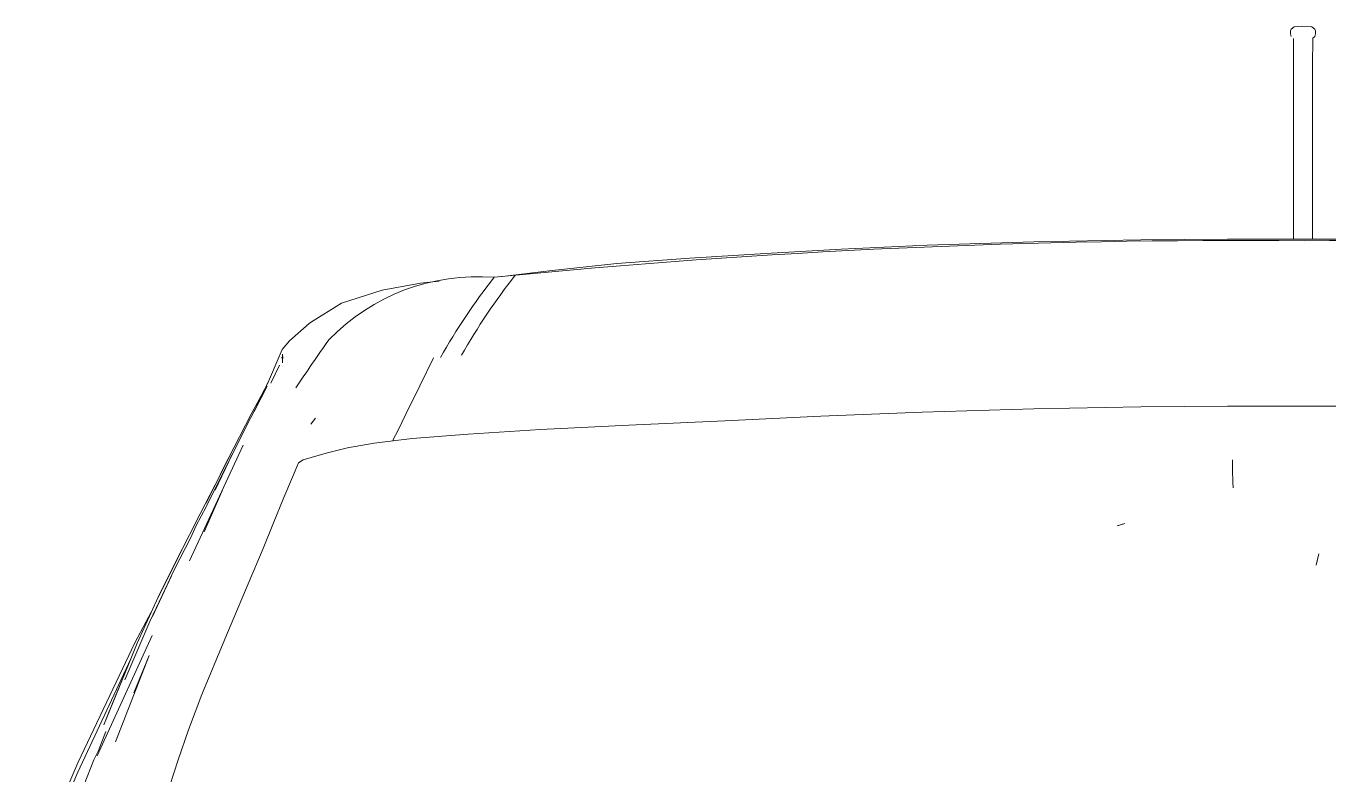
# Model space of a CAD drawing. Header units: millimetres. Extents: x -50912 to 58751, y -45352 to 5553.
# Drawn here: x 49787 to 50514, y 1366 to 1784 of the extents above; entities that cross this region are included whole.
import ezdxf

# ---------------------------------------------------------------- set-up
doc = ezdxf.new("R2010")
doc.units = ezdxf.units.MM
doc.layers.add('A-GENM', color=13, linetype='Continuous', lineweight=9)
doc.layers.add('G-IMPT', color=8, linetype='Continuous', lineweight=9)

# ---------------------------------------------------------------- blocks, each defined once
blk = doc.blocks.new('CRT_Fiat Punto - Punto_dwg-985961-E')
at = {"layer": 'G-IMPT'}
for p, q in [((-43812.34, 1781.11), (-43811.9, 1782.1)), ((-43812.25, 1779.55), (-43812.34, 1781.11)), ((-43810.25, 1783.39), (-43811.9, 1782.1)), ((-43805.31, 1783.82), (-43810.25, 1783.39)), ((-43805.31, 1783.82), (-43800.36, 1783.39)), ((-43800.36, 1783.39), (-43798.72, 1782.1)), ((-43798.28, 1781.11), (-43798.72, 1782.1)), ((-43798.28, 1781.11), (-43798.37, 1779.55)), ((-43811.84, 1778.07), (-43812.25, 1779.55)), ((-43810.69, 1776.87), (-43810.69, 1761.89)), ((-43799.92, 1761.89), (-43799.77, 1777.04)), ((-43799.77, 1777.04), (-43798.78, 1778.07)), ((-43798.78, 1778.07), (-43798.37, 1779.55)), ((-43810.69, 1761.89), (-43810.69, 1717.13)), ((-43799.92, 1717.13), (-43799.92, 1761.89)), ((-43810.69, 1672.33), (-43810.69, 1717.13)), ((-43799.92, 1717.13), (-43799.92, 1672.33)), ((-43810.69, 1664.99), (-43810.69, 1672.33)), ((-43799.92, 1672.33), (-43799.92, 1664.99)), ((-43895.73, 1664.61), (-43847.35, 1664.99)), ((-43804.62, 1664.99), (-43847.35, 1664.99)), ((-43804.62, 1664.99), (-43761.9, 1664.99)), ((-44105.25, 1656.94), (-44063, 1659.46)), ((-44014.98, 1661.72), (-44063, 1659.46)), ((-43955.41, 1663.48), (-44014.98, 1661.72)), ((-43955.41, 1663.48), (-43895.73, 1664.61)), ((-44188.23, 1651.42), (-44225.93, 1647.39)), ((-44147.5, 1654.43), (-44188.23, 1651.42)), ((-44105.25, 1656.94), (-44147.5, 1654.43)), ((-44253.57, 1643.94), (-44225.93, 1647.39)), ((-44341.86, 1629.37), (-44319.15, 1636.54)), ((-44319.15, 1636.54), (-44297.73, 1640.53)), ((-44297.73, 1640.53), (-44287.26, 1641.58)), ((-44341.86, 1629.37), (-44359.04, 1618.48)), ((-44370.77, 1608.29), (-44359.79, 1617.99)), ((-44359.04, 1618.48), (-44359.79, 1617.99)), ((-44370.77, 1608.29), (-44374.88, 1603.42)), ((-44374.88, 1603.42), (-44377.15, 1598.18)), ((-44374.67, 1596.04), (-44374.67, 1600.92)), ((-44374.67, 1600.92), (-44374.51, 1598.43)), ((-44377.15, 1598.18), (-44381.98, 1586.86)), ((-44376.44, 1594.82), (-44381.17, 1584.65)), ((-44376.45, 1594.74), (-44381.17, 1584.65)), ((-44374.51, 1598.43), (-44375.27, 1598.92)), ((-44298.14, 1583.21), (-44290.54, 1598.9)), ((-44381.98, 1586.86), (-44390.47, 1568.86)), ((-44386.62, 1577.59), (-44382.8, 1585.13)), ((-44383.21, 1582.95), (-44392.33, 1565.6)), ((-44386.62, 1577.59), (-44392.22, 1567.41)), ((-44383.21, 1582.95), (-44390.47, 1568.86)), ((-44298.14, 1583.21), (-44305.67, 1567.81)), ((-44017.84, 1568.56), (-43955.43, 1570.32)), ((-43955.43, 1570.32), (-43895.74, 1571.45)), ((-43895.74, 1571.45), (-43847.35, 1571.82)), ((-43804.62, 1571.82), (-43847.35, 1571.82)), ((-43804.62, 1571.82), (-43761.89, 1571.82)), ((-44402.85, 1545), (-44392.33, 1565.6)), ((-44401.9, 1548.7), (-44392.22, 1567.41)), ((-44356.34, 1565.22), (-44358.99, 1561.86)), ((-44310.6, 1557.82), (-44305.67, 1567.81)), ((-44181.47, 1561.27), (-44127.91, 1563.78)), ((-44127.91, 1563.78), (-44074.35, 1566.29)), ((-44017.84, 1568.56), (-44074.35, 1566.29)), ((-44310.6, 1557.82), (-44312.7, 1553.67)), ((-44302.29, 1553.88), (-44271.13, 1556.34)), ((-44230.67, 1558.78), (-44271.13, 1556.34)), ((-44230.67, 1558.78), (-44181.47, 1561.27)), ((-44426.55, 1485.61), (-44396.66, 1550.15)), ((-44417.31, 1517.71), (-44401.9, 1548.7)), ((-44412.38, 1528.04), (-44401.9, 1548.7)), ((-44407.18, 1538.14), (-44401.9, 1548.7)), ((-44338.46, 1548.58), (-44350.29, 1545.69)), ((-44338.46, 1548.58), (-44323.6, 1551.3)), ((-44302.29, 1553.88), (-44323.6, 1551.3)), ((-44312.7, 1553.67), (-44313.11, 1552.57)), ((-44402.85, 1545), (-44412.21, 1524.97)), ((-44402.85, 1545), (-44411.18, 1528.22)), ((-44403.94, 1542.83), (-44402.85, 1545)), ((-44363.2, 1541.97), (-44365.7, 1540.22)), ((-44358.68, 1543.28), (-44363.2, 1541.97)), ((-44358.68, 1543.28), (-44350.29, 1545.69)), ((-43844.62, 1541.86), (-43844.62, 1536.1)), ((-44407.18, 1538.14), (-44409.44, 1533.62)), ((-44369.21, 1532.28), (-44366.74, 1537.98)), ((-44365.7, 1540.22), (-44366.74, 1537.98)), ((-43844.62, 1536.1), (-43844.54, 1529.54)), ((-44420.6, 1511.86), (-44412.38, 1528.04)), ((-44417.31, 1517.71), (-44409.44, 1533.62)), ((-44411.18, 1528.22), (-44417.26, 1515.78)), ((-44369.21, 1532.28), (-44373.91, 1520.92)), ((-43844.54, 1529.54), (-43844.28, 1526.26)), ((-44418.5, 1501.83), (-44408.47, 1524.69)), ((-44413.49, 1513.83), (-44408.47, 1524.69)), ((-44379.74, 1506.74), (-44373.91, 1520.92)), ((-44417.26, 1515.78), (-44422.9, 1505.39)), ((-44426.62, 1500.05), (-44420.6, 1511.86)), ((-44425.92, 1498.72), (-44422.9, 1505.39)), ((-44379.74, 1506.74), (-44385.56, 1492.56)), ((-43909.02, 1505.1), (-43904.71, 1506.4)), ((-43909.02, 1505.1), (-43908.27, 1505.34)), ((-43904.71, 1506.4), (-43908.27, 1505.34)), ((-44425.92, 1498.72), (-44435.25, 1480.63)), ((-44430.48, 1492.51), (-44426.62, 1500.05)), ((-44430.83, 1491.51), (-44444.11, 1465.35)), ((-44430.83, 1491.51), (-44439.9, 1473.84)), ((-44435.29, 1483.03), (-44430.48, 1492.51)), ((-44393.81, 1472.8), (-44385.56, 1492.56)), ((-44444.11, 1465.35), (-44435.29, 1483.03)), ((-43797.92, 1483.22), (-43796.48, 1489.47)), ((-43796.82, 1488), (-43797.92, 1483.22)), ((-44436.61, 1477.33), (-44448.67, 1451.73)), ((-44435.25, 1480.63), (-44447.26, 1454.67)), ((-44447.26, 1454.67), (-44436.61, 1477.33)), ((-44439.9, 1473.84), (-44444.11, 1465.35)), ((-44406.91, 1441.89), (-44393.81, 1472.8)), ((-44455.82, 1439.78), (-44444.11, 1465.35)), ((-44456.93, 1440.18), (-44447.93, 1457.01)), ((-44448.67, 1451.73), (-44462.7, 1419.2)), ((-44488.91, 1372.94), (-44456.93, 1440.18)), ((-44478.2, 1376.9), (-44447.44, 1443.96)), ((-44459.43, 1430.99), (-44455.82, 1439.78)), ((-44419.75, 1411.02), (-44406.91, 1441.89)), ((-44449.13, 1432.9), (-44467.84, 1384.6)), ((-44457.62, 1412), (-44449.13, 1432.9)), ((-44488.91, 1367.79), (-44459.4, 1430.99)), ((-44474.35, 1394.08), (-44459.43, 1430.99)), ((-44459.43, 1430.99), (-44469.33, 1406.59)), ((-44459.43, 1430.99), (-44460.98, 1427.23)), ((-44419.75, 1411.02), (-44427.21, 1391.39)), ((-44472.84, 1397.84), (-44469.33, 1406.59)), ((-44472.84, 1397.84), (-44474.35, 1394.08)), ((-44477.37, 1379.86), (-44473.26, 1390.42)), ((-44432.86, 1374.64), (-44427.21, 1391.39)), ((-44485.3, 1360.89), (-44480, 1374.72)), ((-44480, 1374.72), (-44477.37, 1379.86)), ((-44440.27, 1352.43), (-44432.86, 1374.64)), ((-44488.91, 1367.79), (-44517.81, 1300.79)), ((-44488.91, 1372.94), (-44517.43, 1306.76))]:
    blk.add_line(p, q, dxfattribs=at)
blk = doc.blocks.new('CRT_Fiat Punto - Fiat punto 2-985965-E')
at = {"layer": 'A-GENM', "color": 55}
for centre, radius, start, end in [((-43841.68, -2538.33), 4202.59, 89.49477, 95.66661), ((-43767.56, -2538.33), 4202.59, 84.33339, 90.50523), ((-44265.76, 1528.33), 115.75, 85.48309, 135.79013), ((-43977.5, 1424.5), 354.93, 141.85555, 150.55142), ((-43965.88, 1425.46), 354.93, 141.81612, 150.4977), ((-43367.86, 914.36), 1201.95, 144.69261, 146.25679)]:
    blk.add_arc(centre, radius, start, end, dxfattribs=at)
blk.add_blockref('CRT_Fiat Punto - Punto_dwg-985961-E', (0, 0))

msp = doc.modelspace()

# ---------------------------------------------------------------- block references
at = {"layer": 'A-GENM', "color": 7}
msp.add_blockref('CRT_Fiat Punto - Fiat punto 2-985965-E', (94304.815, 0), dxfattribs=at)

doc.saveas('drawing.dxf')
